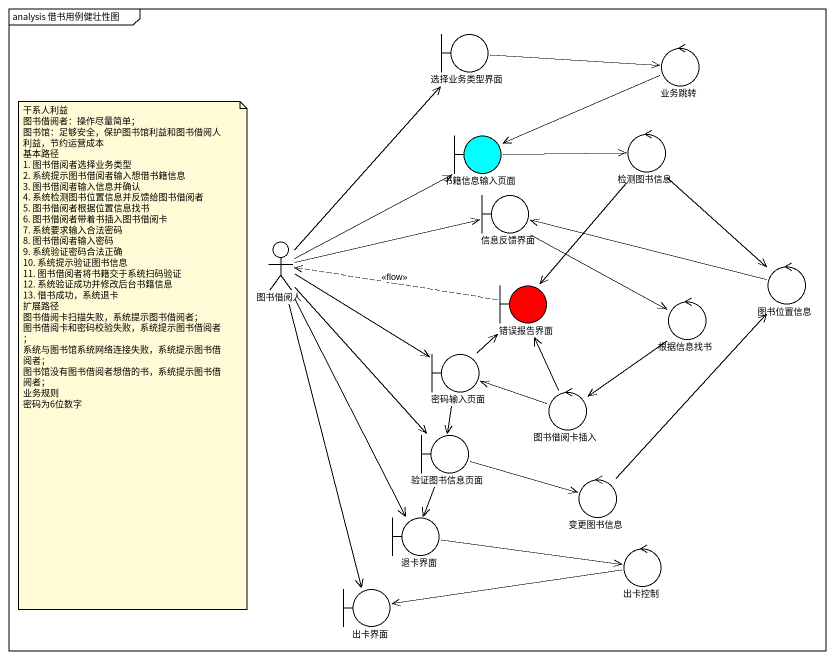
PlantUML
@startuml
mainframe analysis 借书用例健壮性图
boundary 选择业务类型界面
control 业务跳转
boundary 书籍信息输入页面 #00FFFF
control 检测图书信息
boundary 信息反馈界面
actor 图书借阅人
boundary 错误报告界面 #FF0000
control 根据信息找书
control 图书位置信息
boundary 密码输入页面
control 图书借阅卡插入
boundary 验证图书信息页面
control 变更图书信息
boundary 退卡界面
control 出卡控制
boundary 出卡界面
选择业务类型界面 -right-> 业务跳转
业务跳转 -left-> 书籍信息输入页面
书籍信息输入页面 -right-> 检测图书信息
检测图书信息 --> 错误报告界面
检测图书信息 --> 图书位置信息
信息反馈界面 --> 根据信息找书
图书借阅人 -up-> 选择业务类型界面
图书借阅人 -right-> 书籍信息输入页面
图书借阅人 -right-> 信息反馈界面
图书借阅人 -right-> 密码输入页面
图书借阅人 --> 验证图书信息页面
图书借阅人 --> 退卡界面
图书借阅人 --> 出卡界面
错误报告界面 .left.> 图书借阅人 : <<flow>>
根据信息找书 --> 图书借阅卡插入
图书位置信息 -left-> 信息反馈界面
密码输入页面 -up-> 错误报告界面
密码输入页面 --> 验证图书信息页面
图书借阅卡插入 -up-> 错误报告界面
图书借阅卡插入 -left-> 密码输入页面
验证图书信息页面 -right-> 变更图书信息
验证图书信息页面 --> 退卡界面
变更图书信息 -up-> 图书位置信息
退卡界面 -right-> 出卡控制
出卡控制 -left-> 出卡界面
note as N1
  干系人利益
  图书借阅者：操作尽量简单；
  图书馆：足够安全，保护图书馆利益和图书借阅人利益，节约运营成本
  基本路径
  1. 图书借阅者选择业务类型
  2. 系统提示图书借阅者输入想借书籍信息
  3. 图书借阅者输入信息并确认
  4. 系统检测图书位置信息并反馈给图书借阅者
  5. 图书借阅者根据位置信息找书
  6. 图书借阅者带着书插入图书借阅卡
  7. 系统要求输入合法密码
  8. 图书借阅者输入密码
  9. 系统验证密码合法正确
  10. 系统提示验证图书信息
  11. 图书借阅者将书籍交于系统扫码验证
  12. 系统验证成功并修改后台书籍信息
  13. 借书成功，系统退卡
  扩展路径
  图书借阅卡扫描失败，系统提示图书借阅者；
  图书借阅卡和密码校验失败，系统提示图书借阅者；
  系统与图书馆系统网络连接失败，系统提示图书借阅者；
  图书馆没有图书借阅者想借的书，系统提示图书借阅者；
  业务规则
  密码为6位数字
end note
@enduml
